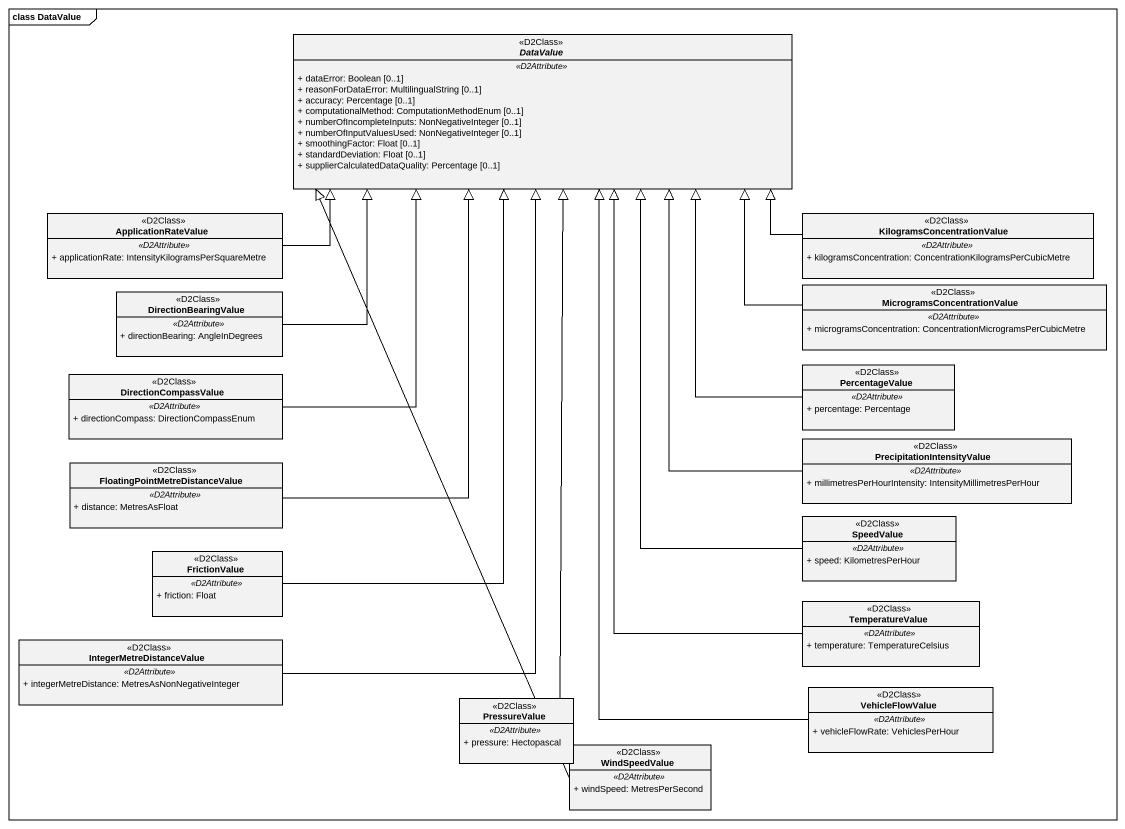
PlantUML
@startuml
mainframe class DataValue
hide circle
hide empty members
skinparam classAttributeIconSize 0
abstract class DataValue <<D2Class>> {
  .. <<D2Attribute>> ..
  + dataError: Boolean [0..1]
  + reasonForDataError: MultilingualString [0..1]
  + accuracy: Percentage [0..1]
  + computationalMethod: ComputationMethodEnum [0..1]
  + numberOfIncompleteInputs: NonNegativeInteger [0..1]
  + numberOfInputValuesUsed: NonNegativeInteger [0..1]
  + smoothingFactor: Float [0..1]
  + standardDeviation: Float [0..1]
  + supplierCalculatedDataQuality: Percentage [0..1]
}
class ApplicationRateValue <<D2Class>> {
  .. <<D2Attribute>> ..
  + applicationRate: IntensityKilogramsPerSquareMetre
}
class KilogramsConcentrationValue <<D2Class>> {
  .. <<D2Attribute>> ..
  + kilogramsConcentration: ConcentrationKilogramsPerCubicMetre
}
class DirectionBearingValue <<D2Class>> {
  .. <<D2Attribute>> ..
  + directionBearing: AngleInDegrees
}
class MicrogramsConcentrationValue <<D2Class>> {
  .. <<D2Attribute>> ..
  + microgramsConcentration: ConcentrationMicrogramsPerCubicMetre
}
class DirectionCompassValue <<D2Class>> {
  .. <<D2Attribute>> ..
  + directionCompass: DirectionCompassEnum
}
class PercentageValue <<D2Class>> {
  .. <<D2Attribute>> ..
  + percentage: Percentage
}
class PrecipitationIntensityValue <<D2Class>> {
  .. <<D2Attribute>> ..
  + millimetresPerHourIntensity: IntensityMillimetresPerHour
}
class "FloatingPointMetreDistanceValue" as FloatingPointMetreDistanceVa <<D2Class>> {
  .. <<D2Attribute>> ..
  + distance: MetresAsFloat
}
class SpeedValue <<D2Class>> {
  .. <<D2Attribute>> ..
  + speed: KilometresPerHour
}
class FrictionValue <<D2Class>> {
  .. <<D2Attribute>> ..
  + friction: Float
}
class TemperatureValue <<D2Class>> {
  .. <<D2Attribute>> ..
  + temperature: TemperatureCelsius
}
class IntegerMetreDistanceValue <<D2Class>> {
  .. <<D2Attribute>> ..
  + integerMetreDistance: MetresAsNonNegativeInteger
}
class VehicleFlowValue <<D2Class>> {
  .. <<D2Attribute>> ..
  + vehicleFlowRate: VehiclesPerHour
}
class PressureValue <<D2Class>> {
  .. <<D2Attribute>> ..
  + pressure: Hectopascal
}
class WindSpeedValue <<D2Class>> {
  .. <<D2Attribute>> ..
  + windSpeed: MetresPerSecond
}
ApplicationRateValue -right-|> DataValue
KilogramsConcentrationValue -left-|> DataValue
DirectionBearingValue -up-|> DataValue
MicrogramsConcentrationValue -left-|> DataValue
DirectionCompassValue -up-|> DataValue
PercentageValue -up-|> DataValue
PrecipitationIntensityValue -up-|> DataValue
FloatingPointMetreDistanceVa -up-|> DataValue
SpeedValue -up-|> DataValue
FrictionValue -up-|> DataValue
TemperatureValue -up-|> DataValue
IntegerMetreDistanceValue -up-|> DataValue
VehicleFlowValue -up-|> DataValue
PressureValue -up-|> DataValue
WindSpeedValue -up-|> DataValue
@enduml
